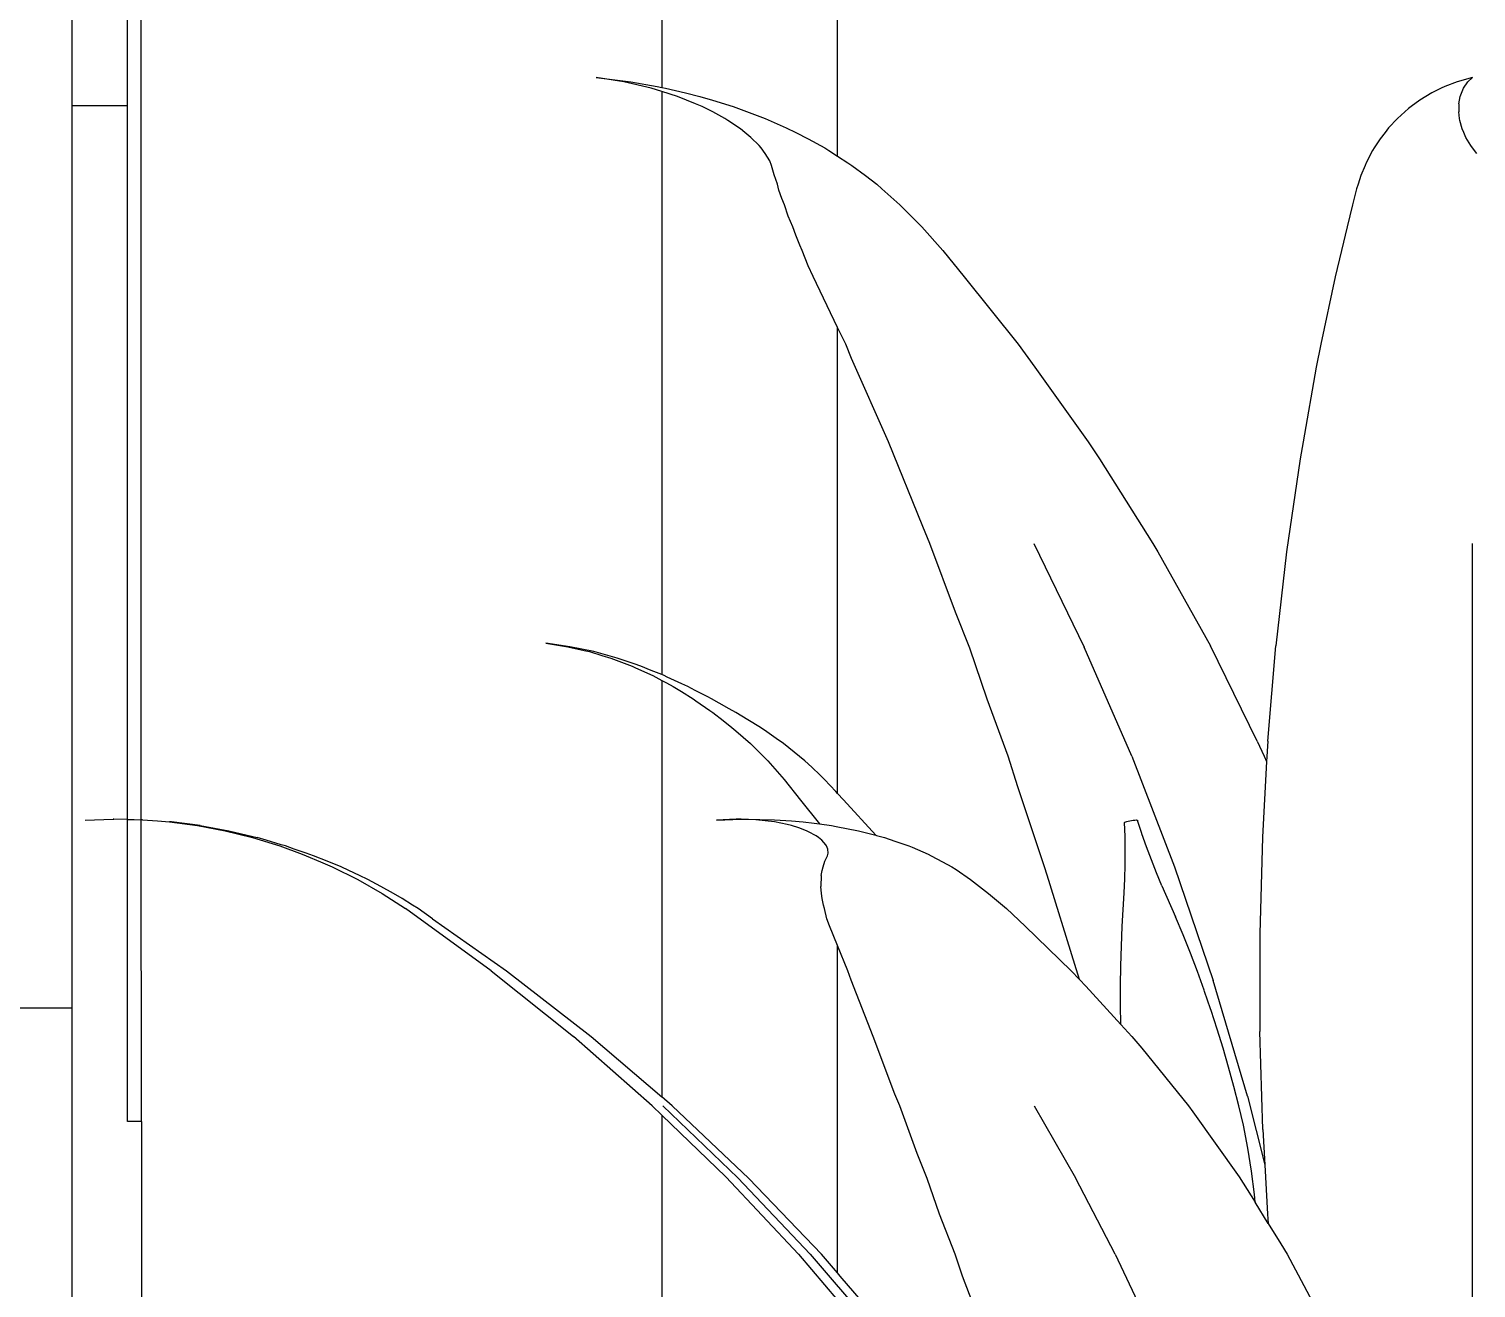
# Model space of a CAD drawing. Header units: metres. Extents: x 244.4 to 340.3, y -4.1 to 64.3.
# Drawn here: x 252.2527 to 252.6698, y 7.7088 to 8.0717 of the extents above; entities that cross this region are included whole.
import ezdxf

# ---------------------------------------------------------------- set-up
doc = ezdxf.new("R2010")
doc.units = ezdxf.units.M
doc.layers.add('Edges', color=7, linetype='Continuous')

# ---------------------------------------------------------------- blocks, each defined once
blk = doc.blocks.new('Novo+Sobrado2m fr')
for p, q in [((-3.15313, 0.87226), (-3.15313, -1.16243)), ((-3.10244, -1.18222), (-3.10244, 0.79324)), ((-3.30316, -1.37347), (-3.30313, 0.03744)), ((-3.32313, -1.16774), (-3.32313, -1.13128)), ((-3.30713, -1.16774), (-3.30713, -1.13128)), ((-3.16404, -1.16083), (-3.17205, -1.15958)), ((-3.17205, -1.15958), (-3.16201, -1.16083)), ((-2.9194, -1.15958), (-2.92388, -1.16083)), ((-2.92075, -1.16083), (-2.9194, -1.15958)), ((-3.15616, -1.16264), (-3.16404, -1.16083)), ((-3.16201, -1.16083), (-3.15444, -1.16219)), ((-3.15313, -1.16359), (-3.15616, -1.16264)), ((-3.15444, -1.16219), (-3.15313, -1.16243)), ((-3.15313, -1.16243), (-3.15202, -1.16264)), ((-3.15313, -1.16359), (-3.15313, -1.33162)), ((-3.14859, -1.16501), (-3.15313, -1.16359)), ((-3.15202, -1.16264), (-3.14628, -1.164)), ((-2.9284, -1.16264), (-2.93111, -1.164)), ((-2.9274, -1.16219), (-2.9284, -1.16264)), ((-2.92388, -1.16083), (-2.9274, -1.16219)), ((-2.92292, -1.16501), (-2.92199, -1.16264)), ((-2.92199, -1.16264), (-2.92075, -1.16083)), ((-3.30713, -1.16774), (-3.32313, -1.16774)), ((-3.32313, -1.42774), (-3.32313, -1.16774)), ((-3.30713, -1.37338), (-3.30713, -1.16774)), ((-3.1434, -1.16711), (-3.14859, -1.16501)), ((-3.14628, -1.164), (-3.14218, -1.16501)), ((-3.14146, -1.16793), (-3.1434, -1.16711)), ((-3.14218, -1.16501), (-3.13846, -1.16612)), ((-3.13843, -1.16949), (-3.14146, -1.16793)), ((-3.13846, -1.16612), (-3.13258, -1.16793)), ((-3.13258, -1.16793), (-3.13098, -1.16851)), ((-2.9371, -1.16793), (-2.93785, -1.16851)), ((-2.9346, -1.16612), (-2.9371, -1.16793)), ((-2.93284, -1.16501), (-2.9346, -1.16612)), ((-2.93111, -1.164), (-2.93284, -1.16501)), ((-2.92332, -1.16711), (-2.92338, -1.16949)), ((-2.92332, -1.16711), (-2.92292, -1.16501)), ((-3.1349, -1.1714), (-3.13843, -1.16949)), ((-3.13408, -1.17192), (-3.1349, -1.1714)), ((-3.13047, -1.1744), (-3.13408, -1.17192)), ((-3.13098, -1.16851), (-3.12332, -1.1714)), ((-3.12332, -1.1714), (-3.11725, -1.17411)), ((-2.94107, -1.1714), (-2.94359, -1.17411)), ((-2.93785, -1.16851), (-2.94107, -1.1714)), ((-2.92313, -1.1714), (-2.92338, -1.16949)), ((-2.92306, -1.17192), (-2.92313, -1.1714)), ((-2.92237, -1.1744), (-2.92306, -1.17192)), ((-3.12914, -1.17538), (-3.13047, -1.1744)), ((-3.12749, -1.17684), (-3.12914, -1.17538)), ((-3.11725, -1.17411), (-3.1145, -1.17538)), ((-3.1145, -1.17538), (-3.11094, -1.17725)), ((-2.94461, -1.17538), (-2.94605, -1.17725)), ((-2.94359, -1.17411), (-2.94461, -1.17538)), ((-2.92193, -1.17538), (-2.92237, -1.1744)), ((-2.92131, -1.17684), (-2.92193, -1.17538)), ((-3.12506, -1.17921), (-3.12749, -1.17684)), ((-3.12445, -1.17988), (-3.12506, -1.17921)), ((-3.12328, -1.18148), (-3.12445, -1.17988)), ((-3.11094, -1.17725), (-3.10614, -1.17988)), ((-3.10614, -1.17988), (-3.10498, -1.1806)), ((-2.94775, -1.17988), (-2.9482, -1.1806)), ((-2.94605, -1.17725), (-2.94775, -1.17988)), ((-2.9199, -1.17921), (-2.92131, -1.17684)), ((-2.91938, -1.17988), (-2.9199, -1.17921)), ((-2.91816, -1.18148), (-2.91938, -1.17988)), ((-3.12201, -1.1836), (-3.12328, -1.18148)), ((-3.12146, -1.18488), (-3.12201, -1.1836)), ((-3.10498, -1.1806), (-3.10244, -1.18222)), ((-3.10244, -1.18222), (-3.09945, -1.18413)), ((-3.09945, -1.18413), (-3.09833, -1.18488)), ((-2.95006, -1.18413), (-2.95037, -1.18488)), ((-2.9482, -1.1806), (-2.95006, -1.18413)), ((-3.12075, -1.18757), (-3.12146, -1.18488)), ((-3.1198, -1.19035), (-3.12075, -1.18757)), ((-3.09833, -1.18488), (-3.09437, -1.18784)), ((-3.09437, -1.18784), (-3.09116, -1.19035)), ((-2.9516, -1.18784), (-2.9524, -1.19035)), ((-2.95037, -1.18488), (-2.9516, -1.18784)), ((-3.11933, -1.192), (-3.1198, -1.19035)), ((-3.11851, -1.19439), (-3.11933, -1.192)), ((-3.09116, -1.19035), (-3.08964, -1.19167)), ((-3.08964, -1.19167), (-3.08454, -1.19628)), ((-2.95281, -1.19167), (-2.95397, -1.19628)), ((-2.9524, -1.19035), (-2.95281, -1.19167)), ((-3.11775, -1.19628), (-3.11851, -1.19439)), ((-3.11665, -1.19949), (-3.11775, -1.19628)), ((-3.08454, -1.19628), (-3.0782, -1.20264)), ((-2.95397, -1.19628), (-2.95555, -1.20264)), ((-3.11535, -1.20264), (-3.11665, -1.19949)), ((-3.11451, -1.20497), (-3.11535, -1.20264)), ((-3.11335, -1.20784), (-3.11451, -1.20497)), ((-3.0782, -1.20264), (-3.07212, -1.20941)), ((-2.95555, -1.20264), (-2.95719, -1.20941)), ((-3.11265, -1.20941), (-3.11335, -1.20784)), ((-3.11088, -1.21381), (-3.11265, -1.20941)), ((-3.07212, -1.20941), (-3.06591, -1.217)), ((-2.95719, -1.20941), (-2.95902, -1.217)), ((-3.1095, -1.21689), (-3.11088, -1.21381)), ((-3.10244, -1.23157), (-3.1095, -1.21689)), ((-3.06591, -1.217), (-3.05039, -1.23645)), ((-2.95902, -1.217), (-2.96309, -1.23645)), ((-3.10244, -1.36587), (-3.10244, -1.23157)), ((-3.10009, -1.23645), (-3.10244, -1.23157)), ((-3.09838, -1.24052), (-3.10009, -1.23645)), ((-3.05039, -1.23645), (-3.04555, -1.24305)), ((-2.96309, -1.23645), (-2.96445, -1.24305)), ((-3.08779, -1.26454), (-3.09838, -1.24052)), ((-3.04555, -1.24305), (-3.03017, -1.2646)), ((-2.96445, -1.24305), (-2.96826, -1.2646)), ((-3.07788, -1.28894), (-3.08779, -1.26454)), ((-3.03017, -1.2646), (-3.02698, -1.26948)), ((-2.96826, -1.2646), (-2.96911, -1.26948)), ((-3.02698, -1.26948), (-3.01153, -1.29382)), ((-2.96911, -1.26948), (-2.97299, -1.29627)), ((-3.0758, -1.29382), (-3.07788, -1.28894)), ((-3.0684, -1.31367), (-3.0758, -1.29382)), ((-3.04588, -1.29382), (-3.03134, -1.32371)), ((-3.01153, -1.29382), (-3.01012, -1.29627)), ((-3.01012, -1.29627), (-2.99493, -1.32338)), ((-2.97299, -1.29627), (-2.9761, -1.32338)), ((-2.91942, -1.56527), (-2.91942, -1.29382)), ((-3.06432, -1.32401), (-3.0684, -1.31367)), ((-3.17961, -1.3236), (-3.18652, -1.32262)), ((-3.18652, -1.32262), (-3.18019, -1.3236)), ((-3.18019, -1.3236), (-3.17552, -1.32467)), ((-3.17275, -1.32503), (-3.17961, -1.3236)), ((-3.17552, -1.32467), (-3.17394, -1.32503)), ((-3.17394, -1.32503), (-3.17043, -1.3261)), ((-3.16594, -1.32689), (-3.17275, -1.32503)), ((-3.17043, -1.3261), (-3.16777, -1.32689)), ((-3.05929, -1.33869), (-3.06432, -1.32401)), ((-3.01766, -1.35511), (-3.03134, -1.32371)), ((-2.98146, -1.3508), (-2.99493, -1.32338)), ((-2.97842, -1.3508), (-2.9761, -1.32338)), ((-3.16777, -1.32689), (-3.1655, -1.32776)), ((-3.16107, -1.32855), (-3.16594, -1.32689)), ((-3.1655, -1.32776), (-3.1617, -1.32919)), ((-3.1617, -1.32919), (-3.16072, -1.32965)), ((-3.15915, -1.32919), (-3.16107, -1.32855)), ((-3.16072, -1.32965), (-3.15571, -1.33192)), ((-3.15614, -1.33042), (-3.15915, -1.32919)), ((-3.15313, -1.33162), (-3.15614, -1.33042)), ((-3.15571, -1.33192), (-3.15313, -1.3333)), ((-3.15239, -1.33192), (-3.15313, -1.33162)), ((-3.15313, -1.3333), (-3.15313, -1.45334)), ((-3.15313, -1.3333), (-3.15173, -1.33406)), ((-3.15152, -1.33234), (-3.15239, -1.33192)), ((-3.15173, -1.33406), (-3.14983, -1.33506)), ((-3.14733, -1.33428), (-3.15152, -1.33234)), ((-3.14563, -1.33506), (-3.14733, -1.33428)), ((-3.14983, -1.33506), (-3.14745, -1.33653)), ((-3.14745, -1.33653), (-3.14406, -1.3386)), ((-3.14345, -1.33621), (-3.14563, -1.33506)), ((-3.14406, -1.3386), (-3.14327, -1.33916)), ((-3.13985, -1.33808), (-3.14345, -1.33621)), ((-3.13881, -1.3386), (-3.13985, -1.33808)), ((-3.13662, -1.33986), (-3.13881, -1.3386)), ((-3.05331, -1.35511), (-3.05929, -1.33869)), ((-3.14327, -1.33916), (-3.13928, -1.34195)), ((-3.13928, -1.34195), (-3.13842, -1.34254)), ((-3.13842, -1.34254), (-3.13547, -1.34487)), ((-3.13365, -1.34153), (-3.13662, -1.33986)), ((-3.13179, -1.34254), (-3.13365, -1.34153)), ((-3.12827, -1.34466), (-3.13179, -1.34254)), ((-3.13547, -1.34487), (-3.13291, -1.34684)), ((-3.13291, -1.34684), (-3.13174, -1.34789)), ((-3.1247, -1.34684), (-3.12827, -1.34466)), ((-3.12282, -1.34814), (-3.1247, -1.34684)), ((-3.13174, -1.34789), (-3.12759, -1.35151)), ((-3.12759, -1.35151), (-3.12255, -1.35652)), ((-3.12014, -1.35003), (-3.12282, -1.34814)), ((-3.11806, -1.35151), (-3.12014, -1.35003)), ((-3.11492, -1.35404), (-3.11806, -1.35151)), ((-2.98146, -1.3508), (-2.97943, -1.35511)), ((-2.97842, -1.3508), (-2.97875, -1.35673)), ((-3.11189, -1.35652), (-3.11492, -1.35404)), ((-3.05052, -1.36396), (-3.05331, -1.35511)), ((-3.01766, -1.35511), (-3.00532, -1.38705)), ((-2.97943, -1.35511), (-2.97875, -1.35673)), ((-3.12255, -1.35652), (-3.11783, -1.36186)), ((-3.10991, -1.35836), (-3.11189, -1.35652)), ((-3.1075, -1.36062), (-3.10991, -1.35836)), ((-2.97875, -1.35673), (-2.97995, -1.37847)), ((-3.11783, -1.36186), (-3.11313, -1.36783)), ((-3.1062, -1.36186), (-3.1075, -1.36062)), ((-3.10295, -1.36532), (-3.1062, -1.36186)), ((-3.04277, -1.38705), (-3.05052, -1.36396)), ((-3.11313, -1.36783), (-3.10768, -1.37468)), ((-3.10244, -1.36587), (-3.10295, -1.36532)), ((-3.10072, -1.36774), (-3.10244, -1.36587)), ((-3.09144, -1.37794), (-3.10072, -1.36774)), ((-3.31938, -1.37359), (-3.31128, -1.3733)), ((-3.31117, -1.37331), (-3.31128, -1.3733)), ((-3.31117, -1.37331), (-3.3111, -1.3733)), ((-3.30713, -1.37338), (-3.3111, -1.3733)), ((-3.30713, -1.46046), (-3.30713, -1.37338)), ((-3.30713, -1.37338), (-3.3052, -1.37343)), ((-3.3052, -1.37343), (-3.30316, -1.37347)), ((-3.30313, -1.37346), (-3.30316, -1.37347)), ((-3.30313, -1.46046), (-3.30316, -1.37347)), ((-3.30279, -1.37347), (-3.30313, -1.37346)), ((-3.30279, -1.37347), (-3.29852, -1.37382)), ((-3.29852, -1.37382), (-3.29506, -1.37408)), ((-3.29449, -1.37408), (-3.29506, -1.37408)), ((-3.29506, -1.37408), (-3.28699, -1.37515)), ((-3.2862, -1.37515), (-3.29449, -1.37408)), ((-3.28699, -1.37515), (-3.27898, -1.37666)), ((-3.2862, -1.37515), (-3.27795, -1.37666)), ((-3.13166, -1.3733), (-3.13738, -1.37359)), ((-3.13738, -1.37359), (-3.13023, -1.37334)), ((-3.13023, -1.37334), (-3.13166, -1.3733)), ((-3.13023, -1.37334), (-3.12904, -1.3733)), ((-3.12602, -1.37347), (-3.13023, -1.37334)), ((-3.12904, -1.3733), (-3.12065, -1.37347)), ((-3.12064, -1.37408), (-3.12602, -1.37347)), ((-3.12065, -1.37347), (-3.11576, -1.37382)), ((-3.11701, -1.37485), (-3.12064, -1.37408)), ((-3.11571, -1.37515), (-3.11701, -1.37485)), ((-3.11576, -1.37382), (-3.11235, -1.37408)), ((-3.11365, -1.37583), (-3.11571, -1.37515)), ((-3.11137, -1.37666), (-3.11365, -1.37583)), ((-3.11235, -1.37408), (-3.10915, -1.37449)), ((-3.10915, -1.37449), (-3.10768, -1.37468)), ((-3.10768, -1.37468), (-3.10422, -1.37515)), ((-3.10422, -1.37515), (-3.10283, -1.3754)), ((-3.10283, -1.3754), (-3.09637, -1.37666)), ((-3.01971, -1.37427), (-3.0196, -1.37418)), ((-3.01957, -1.37832), (-3.01971, -1.37427)), ((-3.0196, -1.37418), (-3.01938, -1.37407)), ((-3.01938, -1.37407), (-3.01905, -1.37396)), ((-3.01905, -1.37396), (-3.01863, -1.37385)), ((-3.01863, -1.37385), (-3.01817, -1.37375)), ((-3.01817, -1.37375), (-3.01768, -1.37366)), ((-3.01768, -1.37366), (-3.0172, -1.37359)), ((-3.0172, -1.37359), (-3.01676, -1.37355)), ((-3.01676, -1.37355), (-3.0164, -1.37353)), ((-3.0164, -1.37353), (-3.01614, -1.37355)), ((-3.01614, -1.37355), (-3.01599, -1.37359)), ((-3.01599, -1.37359), (-3.01596, -1.37366)), ((-3.01472, -1.37744), (-3.01596, -1.37366)), ((-3.27898, -1.37666), (-3.27106, -1.37862)), ((-3.27795, -1.37666), (-3.26976, -1.37862)), ((-3.27106, -1.37862), (-3.26326, -1.381)), ((-3.26713, -1.37939), (-3.26976, -1.37862)), ((-3.26285, -1.38065), (-3.26713, -1.37939)), ((-3.26162, -1.381), (-3.26285, -1.38065)), ((-3.11083, -1.37692), (-3.11137, -1.37666)), ((-3.10864, -1.37813), (-3.11083, -1.37692)), ((-3.1079, -1.37862), (-3.10864, -1.37813)), ((-3.10699, -1.37939), (-3.1079, -1.37862)), ((-3.10586, -1.38065), (-3.10699, -1.37939)), ((-3.10564, -1.381), (-3.10586, -1.38065)), ((-3.09637, -1.37666), (-3.09144, -1.37794)), ((-3.09144, -1.37794), (-3.09122, -1.37799)), ((-3.09122, -1.37799), (-3.08895, -1.37862)), ((-3.08895, -1.37862), (-3.08592, -1.37961)), ((-3.08592, -1.37961), (-3.08192, -1.381)), ((-3.01951, -1.38238), (-3.01957, -1.37832)), ((-3.0147, -1.3775), (-3.01472, -1.37744)), ((-3.01469, -1.37753), (-3.0147, -1.3775)), ((-3.01338, -1.38126), (-3.01469, -1.37753)), ((-2.97995, -1.37847), (-2.9807, -1.40638)), ((-3.26326, -1.381), (-3.25674, -1.3834)), ((-3.25905, -1.3819), (-3.26162, -1.381)), ((-3.25562, -1.3831), (-3.25905, -1.3819)), ((-3.25674, -1.3834), (-3.25559, -1.38382)), ((-3.25353, -1.38382), (-3.25562, -1.3831)), ((-3.25559, -1.38382), (-3.25154, -1.38556)), ((-3.24959, -1.3854), (-3.25353, -1.38382)), ((-3.10614, -1.3854), (-3.10538, -1.38382)), ((-3.10528, -1.3819), (-3.10564, -1.381)), ((-3.10538, -1.38382), (-3.10517, -1.3831)), ((-3.10517, -1.3831), (-3.10528, -1.3819)), ((-3.08192, -1.381), (-3.08093, -1.38141)), ((-3.08093, -1.38141), (-3.07634, -1.3834)), ((-3.07634, -1.3834), (-3.07544, -1.38382)), ((-3.07544, -1.38382), (-3.07215, -1.38556)), ((-3.01953, -1.38643), (-3.01951, -1.38238)), ((-3.01197, -1.38505), (-3.01338, -1.38126)), ((-3.25154, -1.38556), (-3.24809, -1.38704)), ((-3.24553, -1.38704), (-3.24959, -1.3854)), ((-3.24809, -1.38704), (-3.24078, -1.39067)), ((-3.24337, -1.38805), (-3.24553, -1.38704)), ((-3.24027, -1.38951), (-3.24337, -1.38805)), ((-3.10715, -1.38951), (-3.10692, -1.38805)), ((-3.10692, -1.38805), (-3.10664, -1.38704)), ((-3.10664, -1.38704), (-3.10614, -1.3854)), ((-3.07215, -1.38556), (-3.06955, -1.38704)), ((-3.06955, -1.38704), (-3.0683, -1.38785)), ((-3.0683, -1.38785), (-3.06417, -1.39067)), ((-3.04207, -1.38947), (-3.04277, -1.38705)), ((-3.01962, -1.39047), (-3.01953, -1.38643)), ((-3.01049, -1.38881), (-3.01197, -1.38505)), ((-3.00894, -1.39254), (-3.01049, -1.38881)), ((-3.00532, -1.38705), (-2.99418, -1.41975)), ((-3.24078, -1.39067), (-3.23373, -1.39469)), ((-3.23782, -1.39067), (-3.24027, -1.38951)), ((-3.23408, -1.3927), (-3.23782, -1.39067)), ((-3.23041, -1.39469), (-3.23408, -1.3927)), ((-3.10715, -1.38951), (-3.10724, -1.3927)), ((-3.10703, -1.39469), (-3.10724, -1.3927)), ((-3.06417, -1.39067), (-3.05892, -1.39469)), ((-3.03409, -1.41521), (-3.04207, -1.38947)), ((-3.01979, -1.39451), (-3.01962, -1.39047)), ((-3.00894, -1.39254), (-3.00505, -1.40141)), ((-3.23373, -1.39469), (-3.22696, -1.39908)), ((-3.22798, -1.3962), (-3.23041, -1.39469)), ((-3.22498, -1.39806), (-3.22798, -1.3962)), ((-3.10688, -1.3962), (-3.10703, -1.39469)), ((-3.10653, -1.39806), (-3.10688, -1.3962)), ((-3.05892, -1.39469), (-3.05377, -1.39908)), ((-3.02039, -1.4042), (-3.01979, -1.39451)), ((-3.20229, -1.41698), (-3.22696, -1.39908)), ((-3.22334, -1.39908), (-3.22498, -1.39806)), ((-3.21917, -1.40199), (-3.22334, -1.39908)), ((-3.10625, -1.39908), (-3.10653, -1.39806)), ((-3.10551, -1.40199), (-3.10625, -1.39908)), ((-3.05377, -1.39908), (-3.04839, -1.4041)), ((-3.00286, -1.40664), (-3.00505, -1.40141)), ((-3.21917, -1.40199), (-3.19786, -1.41698)), ((-3.10479, -1.40403), (-3.10551, -1.40199)), ((-3.10244, -1.40973), (-3.10479, -1.40403)), ((-3.04839, -1.4041), (-3.0351, -1.41698)), ((-3.02064, -1.40986), (-3.02039, -1.4042)), ((-3.10244, -1.50408), (-3.10244, -1.40973)), ((-3.09946, -1.41698), (-3.10244, -1.40973)), ((-3.02081, -1.41554), (-3.02064, -1.40986)), ((-3.00075, -1.4119), (-3.00286, -1.40664)), ((-2.9807, -1.40638), (-2.98067, -1.43449)), ((-2.99873, -1.41721), (-3.00075, -1.4119)), ((-3.20229, -1.41698), (-3.17858, -1.43593)), ((-3.19786, -1.41698), (-3.17351, -1.43589)), ((-3.0985, -1.41972), (-3.09946, -1.41698)), ((-3.0351, -1.41698), (-3.03267, -1.41952)), ((-3.03267, -1.41952), (-3.03409, -1.41521)), ((-3.02088, -1.42123), (-3.02081, -1.41554)), ((-2.99679, -1.42255), (-2.99873, -1.41721)), ((-3.09216, -1.43589), (-3.0985, -1.41972)), ((-3.03267, -1.41952), (-3.03086, -1.42142)), ((-3.03086, -1.42142), (-3.02075, -1.43246)), ((-3.02086, -1.42692), (-3.02088, -1.42123)), ((-2.9843, -1.45312), (-2.99418, -1.41975)), ((-2.99664, -1.42299), (-2.99679, -1.42255)), ((-2.99494, -1.42793), (-2.99664, -1.42299)), ((-3.32313, -1.42774), (-4.35592, -1.42774)), ((-3.32313, -1.64128), (-3.32313, -1.42774)), ((-3.02075, -1.43246), (-3.02086, -1.42692)), ((-2.99478, -1.4284), (-2.99494, -1.42793)), ((-2.993, -1.43384), (-2.99478, -1.4284)), ((-3.02075, -1.43246), (-3.01757, -1.43593)), ((-2.99131, -1.43931), (-2.993, -1.43384)), ((-2.97985, -1.46278), (-2.98067, -1.43449)), ((-3.15588, -1.4559), (-3.17858, -1.43593)), ((-3.17351, -1.43589), (-3.15313, -1.45334)), ((-3.08589, -1.45257), (-3.09216, -1.43589)), ((-3.01757, -1.43593), (-3.01475, -1.43927)), ((-3.01475, -1.43927), (-3.00129, -1.4559)), ((-2.98971, -1.44481), (-2.99131, -1.43931)), ((-2.98819, -1.45033), (-2.98971, -1.44481)), ((-2.98677, -1.45587), (-2.98819, -1.45033)), ((-3.15015, -1.4559), (-3.15313, -1.45334)), ((-3.08451, -1.4559), (-3.08589, -1.45257)), ((-2.98543, -1.46144), (-2.98677, -1.45587)), ((-2.9843, -1.45312), (-2.97928, -1.4729)), ((-3.15588, -1.4559), (-3.15313, -1.45856)), ((-3.15313, -1.45856), (-3.15313, -1.57818)), ((-3.15313, -1.45856), (-3.1347, -1.47639)), ((-3.15282, -1.4559), (-3.1312, -1.47662)), ((-3.12802, -1.47683), (-3.15015, -1.4559)), ((-3.07952, -1.46967), (-3.08451, -1.4559)), ((-3.04577, -1.4559), (-3.03387, -1.47662)), ((-3.00129, -1.4559), (-3.00002, -1.4576)), ((-3.00002, -1.4576), (-2.98664, -1.47639)), ((-3.30313, -1.46046), (-3.30713, -1.46046)), ((-3.30313, -1.46046), (-3.30313, -1.64128)), ((-2.98417, -1.46809), (-2.98543, -1.46144)), ((-2.97985, -1.46278), (-2.97928, -1.4729)), ((-2.98313, -1.47477), (-2.98417, -1.46809)), ((-3.07665, -1.47683), (-3.07952, -1.46967)), ((-3.1347, -1.47639), (-3.11371, -1.49867)), ((-3.1103, -1.49867), (-3.1312, -1.47662)), ((-3.02238, -1.49867), (-3.03387, -1.47662)), ((-2.98664, -1.47639), (-2.9821, -1.48369)), ((-2.9823, -1.48148), (-2.98313, -1.47477)), ((-2.97928, -1.4729), (-2.97848, -1.4871)), ((-3.12802, -1.47683), (-3.10712, -1.49867)), ((-3.07303, -1.48714), (-3.07665, -1.47683)), ((-2.9821, -1.48369), (-2.9823, -1.48148)), ((-2.9783, -1.48979), (-2.9821, -1.48369)), ((-3.06854, -1.49867), (-3.07303, -1.48714)), ((-2.97848, -1.4871), (-2.9783, -1.48979)), ((-2.9783, -1.48979), (-2.97465, -1.49564)), ((-2.97465, -1.49564), (-2.97287, -1.49867)), ((-3.11371, -1.49867), (-3.10244, -1.51189)), ((-3.1103, -1.49867), (-3.09083, -1.52138)), ((-3.10244, -1.50408), (-3.10712, -1.49867)), ((-3.06639, -1.50496), (-3.06854, -1.49867)), ((-3.02238, -1.49867), (-3.01168, -1.52138)), ((-2.97287, -1.49867), (-2.96396, -1.51528)), ((-3.10167, -1.50496), (-3.10244, -1.50408)), ((-3.08749, -1.52138), (-3.10167, -1.50496)), ((-3.06017, -1.52138), (-3.06639, -1.50496))]:
    blk.add_line(p, q)

msp = doc.modelspace()

# ---------------------------------------------------------------- block references
at = {"layer": 'Edges'}
msp.add_blockref('Novo+Sobrado2m fr', (255.5882, 9.21727), dxfattribs=at)

doc.saveas('drawing.dxf')
